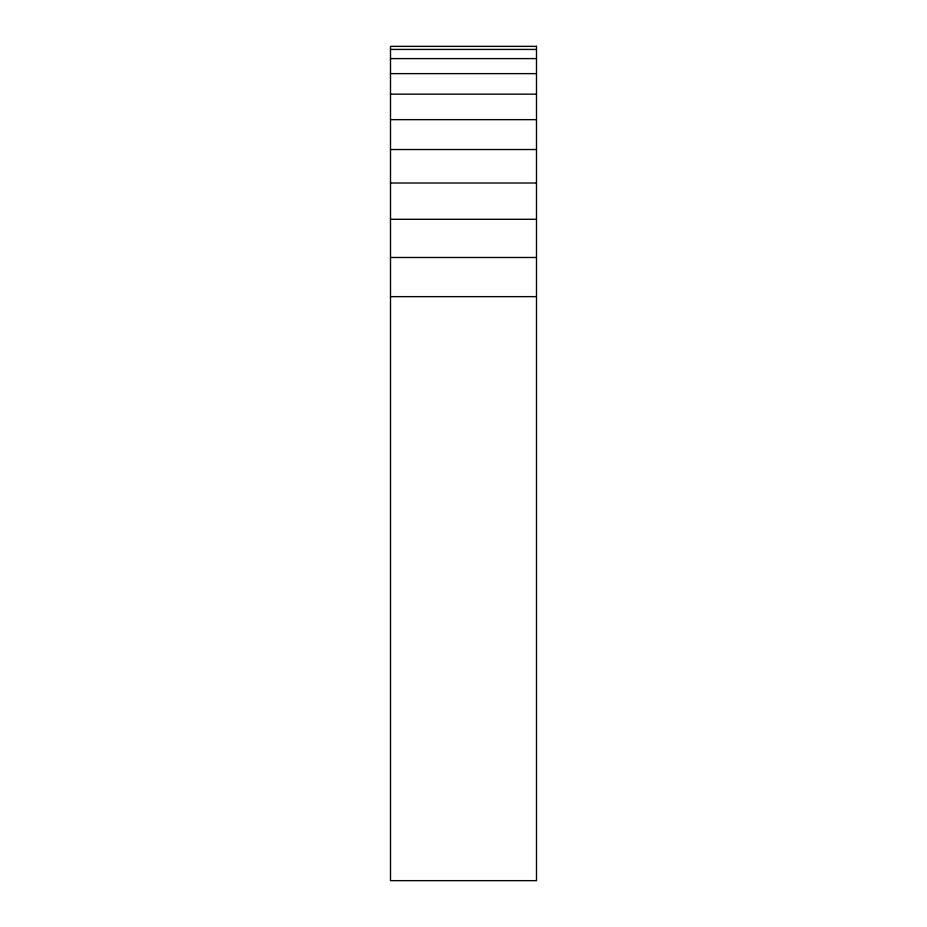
<?xml version="1.0" encoding="UTF-8"?>
<svg xmlns="http://www.w3.org/2000/svg" width="927" height="927" viewBox="0 0 927 927"><rect width="100%" height="100%" fill="white"/><g stroke="black" fill="none" stroke-linecap="round" stroke-linejoin="round"><path stroke-width="1.39" d="M390.499 49.432L536.501 49.432M390.499 58.598L536.501 58.598M390.499 73.627L536.501 73.627M390.499 94.148L536.501 94.148M390.499 119.653L536.501 119.653M390.499 149.525L536.501 149.525M390.499 183.013L536.501 183.013M390.499 219.293L536.501 219.293M390.499 257.486L536.501 257.486M390.499 296.64L536.501 296.64M536.501 46.35L390.499 46.35L390.499 880.65L536.501 880.65L536.501 46.35"/></g></svg>
